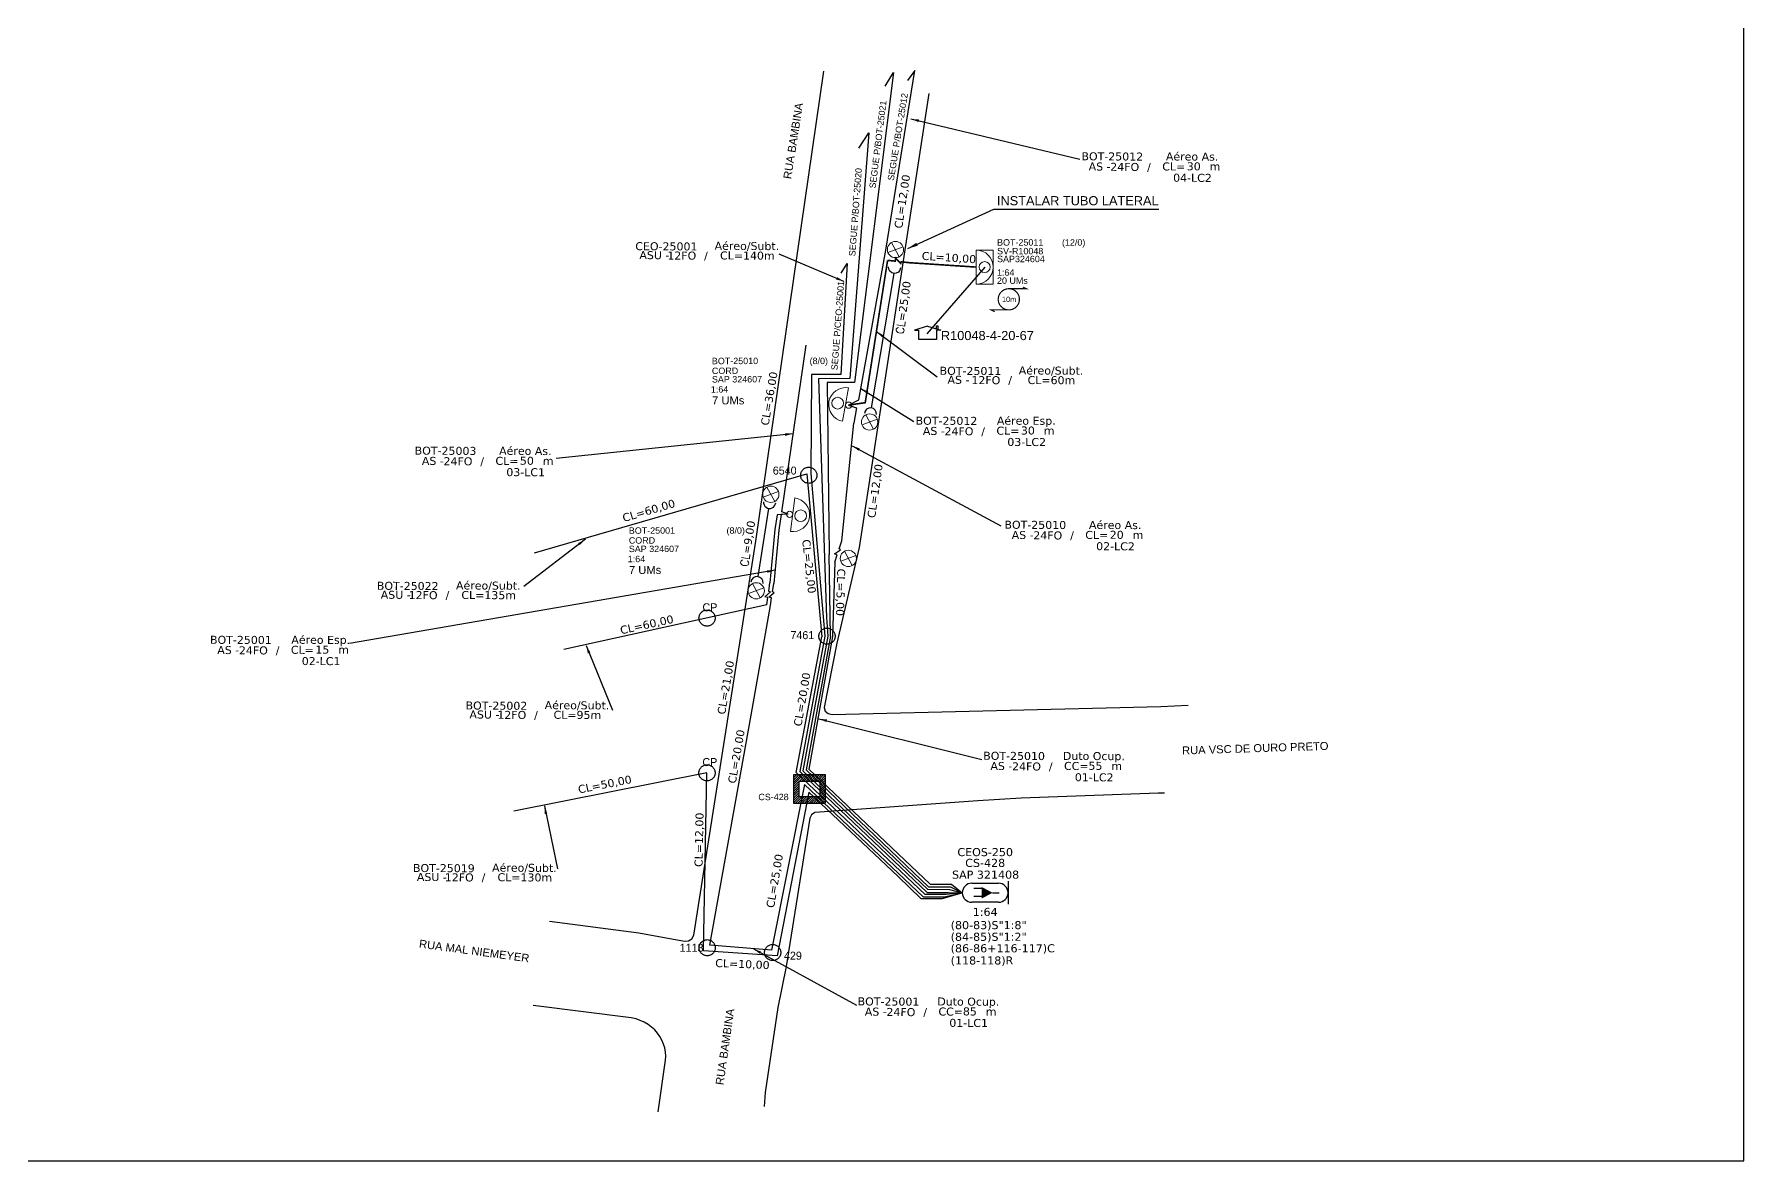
# Model space of a CAD drawing. Header units: metres. Extents: x -1286 to -445, y -500 to 94.
# Drawn here: x -872.5 to -445.1, y -499.8 to -218 of the extents above; entities that cross this region are included whole.
import ezdxf
from ezdxf.enums import TextEntityAlignment as Align

# ---------------------------------------------------------------- set-up
doc = ezdxf.new("R2010")
doc.units = ezdxf.units.M
doc.linetypes.add('PHANTOM2', pattern=[1.25, 0.625, -0.125, 0.125, -0.125, 0.125, -0.125])
for name, color, linetype in [('10.1-Caixas Subterrâneas', 5, 'Continuous'), ('20.4-CEOS', 1, 'Continuous'), ('CAP a instalar', 1, 'Continuous'), ('celulas gpon', 7, 'Continuous'), ('Folga', 1, 'Continuous'), ('label_cabos', 7, 'Continuous'), ('Legenda', 1, 'Continuous'), ('QUADRA', 7, 'Continuous'), ('Subida Lateral', 5, 'Continuous')]:
    doc.layers.add(name, color=color, linetype=linetype)
for name, color, linetype, lineweight in [('10.4-Postes', 1, 'Continuous', 0), ("20.0-LEGENDA DOS CDO'S", 1, 'Continuous', 0), ('20.1-CDO_INTERIOR', 1, 'Continuous', 0), ('20.2-CDO_POSTE', 1, 'Continuous', 5), ('20.6-CORDOALHA_SUPORTE', 7, 'Continuous', 25), ('CORDOALHA_SUPORTE', 7, 'Continuous', 25), ('Segmento Logradouro Texto', 251, 'Continuous', 0)]:
    doc.layers.add(name, color=color, linetype=linetype, lineweight=lineweight)
doc.layers.add('EXTRA', color=50, linetype='Continuous', plot=False)
doc.styles.add('ARIAL', font='arial.ttf')
doc.styles.add('DIGICADE', font='arial.ttf')
doc.styles.add('ROMANS', font='ROMANS.SHX', dxfattribs={"height": 2.5})
doc.styles.add('siredit', font='verdana.ttf')
doc.linetypes.add('FENCELINE1', pattern='A,0.25,-0.1,[133,ltypeshp.shx,S=0.1,R=0,X=-0.1,Y=0],-0.1,1', length=1.45)
doc.dimstyles.new('CC', dxfattribs={"dimtxt": 1, "dimasz": 2, "dimexe": 0.18, "dimexo": 0.0625, "dimgap": 0.09, "dimtad": 0, "dimdec": 0, "dimrnd": 1, "dimzin": 0, "dimdsep": 46, "dimtxsty": 'siredit', "dimblk": 'NONE', "dimcen": 0, "dimse1": 1, "dimse2": 1, "dimsd1": 1, "dimsd2": 1, "dimclrt": 7, "dimadec": 0, "dimazin": 0, "dimtfac": 1, "dimtdec": 0, "dimtofl": 0, "dimtmove": 0, "dimatfit": 3, "dimfxl": 0, "dimtolj": 1, "dimtzin": 0, "dimarcsym": 0})
doc.dimstyles.new('ISO-25', dxfattribs={"dimtxt": 2.5, "dimasz": 2.5, "dimexe": 1.25, "dimexo": 0.625, "dimtad": 1, "dimtxsty": 'Standard', "dimcen": 2.5, "dimadec": 0, "dimazin": 0, "dimtfac": 1, "dimtmove": 0, "dimatfit": 3, "dimfxl": 0, "dimarcsym": 0})

# ---------------------------------------------------------------- blocks, each defined once
blk = doc.blocks.new('POSTE_CELULA_9')
at = {"layer": '10.4-Postes', "color": 10}
for points in [[(-98.28, 125.14), (-100.92, 124.16)], [(-100.27, 125.89), (-98.93, 123.41)]]:
    blk.add_lwpolyline(points, dxfattribs=at)
blk.add_circle((-99.6, 124.65), 1.41, dxfattribs=at)
blk = doc.blocks.new('SURVEY_SURVEY')
for p, q in [((0, 0.0000254), (-0.0000251, 0.000018)), ((-0.0000251, 0.000018), (-0.0000173, 0.000018)), ((-0.0000172, 0), (-0.0000172, 0.0000179)), ((0.0000172, 0), (-0.0000172, 0)), ((0, 0.0000254), (0.0000251, 0.000018)), ((0.0000169, 0.0000264), (0.0000195, 0.0000264)), ((0.0000169, 0.0000205), (0.0000169, 0.0000264)), ((0.0000251, 0.000018), (0.0000172, 0.000018)), ((0.0000172, 0.000018), (0.0000172, 0)), ((0.0000195, 0.0000264), (0.0000195, 0.0000198))]:
    blk.add_line(p, q)
blk = doc.blocks.new('*X7')
at = {"color": 0, "linetype": 'Continuous'}
for p, q in [((-1.25, 0.34099), (-0.49099, 1.1)), ((-1.25, 0.517767), (-0.667767, 1.1)), ((-1.25, 0.694544), (-0.844544, 1.1)), ((-1.25, 0.87132), (-1.02132, 1.1)), ((-1.25, 1.048097), (-1.198097, 1.1)), ((-1.25, 0.164214), (-0.8035, 0.610714)), ((-1.25, -0.012563), (-0.8035, 0.433937)), ((-1.25, -0.18934), (-0.8035, 0.25716)), ((-1.25, -0.366117), (-0.8035, 0.080383)), ((-0.789214, 0.625), (-0.314214, 1.1)), ((-0.612437, 0.625), (-0.137437, 1.1)), ((-0.43566, 0.625), (0.03934, 1.1)), ((-0.258883, 0.625), (0.216117, 1.1)), ((-0.082107, 0.625), (0.392893, 1.1)), ((0.09467, 0.625), (0.56967, 1.1)), ((0.271447, 0.625), (0.746447, 1.1)), ((0.448223, 0.625), (0.923223, 1.1)), ((0.625, 0.625), (1.1, 1.1)), ((0.801777, 0.625), (1.25, 1.073223)), ((0.8035, 0.449947), (1.25, 0.896447)), ((0.8035, 0.27317), (1.25, 0.71967)), ((0.8035, 0.096393), (1.25, 0.542893)), ((0.8035, -0.080383), (1.25, 0.366117)), ((0.8035, -0.25716), (1.25, 0.18934)), ((0.8035, -0.433937), (1.25, 0.012563)), ((-1.25, -0.542893), (-0.8035, -0.096393)), ((-1.25, -0.71967), (-0.8035, -0.27317)), ((-1.25, -0.896447), (-0.8035, -0.449947)), ((-1.25, -1.073223), (-0.801777, -0.625)), ((-1.1, -1.1), (-0.625, -0.625)), ((-0.923223, -1.1), (-0.448223, -0.625)), ((-0.746447, -1.1), (-0.271447, -0.625)), ((-0.56967, -1.1), (-0.09467, -0.625)), ((-0.392893, -1.1), (0.082107, -0.625)), ((-0.216117, -1.1), (0.258883, -0.625)), ((-0.03934, -1.1), (0.43566, -0.625)), ((0.137437, -1.1), (0.612437, -0.625)), ((0.314214, -1.1), (0.789214, -0.625)), ((0.49099, -1.1), (1.25, -0.34099)), ((0.667767, -1.1), (1.25, -0.517767)), ((0.8035, -0.610714), (1.25, -0.164214)), ((0.844544, -1.1), (1.25, -0.694544)), ((1.02132, -1.1), (1.25, -0.87132)), ((1.198097, -1.1), (1.25, -1.048097))]:
    blk.add_line(p, q, dxfattribs=at)
blk = doc.blocks.new('MANHOLE_MQ')
at = {"color": 0, "linetype": 'Continuous'}
for p, q in [((0.00000623, 0.00000569), (-0.00000627, 0.00000569)), ((-0.00000627, 0.00000569), (-0.00000627, -0.00000531)), ((-0.00000404, 0.00000331), (0.00000399, 0.00000331)), ((-0.00000404, -0.00000294), (-0.00000404, 0.00000331)), ((0.00000399, 0.00000331), (0.00000399, -0.00000294)), ((0.00000623, -0.00000531), (0.00000623, 0.00000569)), ((-0.00000627, -0.00000531), (0.00000623, -0.00000531)), ((0.00000399, -0.00000294), (-0.00000404, -0.00000294)), ((0.00000399, -0.00000294), (0.00000399, -0.00000294))]:
    blk.add_line(p, q, dxfattribs=at)
at = {"color": 0, "linetype": 'Continuous', "xscale": 5e-06, "yscale": 5e-06, "zscale": 1e-05}
blk.add_blockref('*X7', (-0.00000002, 0.00000019), dxfattribs=at)
blk = doc.blocks.new('CDOE_CT_POST_DESENHO')
at = {"color": 0}
blk.add_line((2.14, 0.39), (-2.11, 0.39), dxfattribs=at)
for centre, radius in [((0.01, 1.4), 0.733), ((0.01, 0), 0.393)]:
    blk.add_circle(centre, radius, dxfattribs=at)
blk.add_arc((0.01, 0.39), 2.12, 0, 180, dxfattribs=at)
blk = doc.blocks.new('Inst CDOE-8 CAIXA DIST OPT CDOE 48F_8D C_SPL OPTAP')
at = {"layer": "20.0-LEGENDA DOS CDO'S", "color": 0}
for tag, p, style, flags in [('ID_ATIVIDADE', (0.12, 6.47), 'ARIAL', 3), ('FATOR', (7.92, 6.47), 'ARIAL', 1), ('QTDE', (0.23, -0.97), 'DIGICADE', 3)]:
    blk.add_attdef(tag, p, '', height=0.8, rotation=0.118, dxfattribs=dict(at, style=style, flags=flags))
at = {"layer": "20.0-LEGENDA DOS CDO'S", "color": 0, "style": 'ARIAL'}
for tag, p, height in [('CORDOALHA', (0.12, 4.02), 0.8), ('FID', (0.12, 5.25), 0.8), ('1:XX', (-0.01, 1.7), 0.8), ('SAP', (0.12, 2.96), 0.8), ('UMS', (0.14, 0.22), 1)]:
    blk.add_attdef(tag, p, '', height=height, rotation=0.118, dxfattribs=at)
blk.add_attdef('FIBRAS_UTILIZADAS', text='', height=0.8, rotation=0.118, dxfattribs=at).set_placement((13.48, 5.26), align=Align.CENTER)
blk = doc.blocks.new('MHMZ')
at = {"linetype": 'PHANTOM2'}
blk.add_circle((0, 0), 0.0000101, dxfattribs=at)
blk = doc.blocks.new('Inst CB DT OCUP CFOA-SM-AS-80-TS-24')
at = {"layer": 'label_cabos', "color": 0, "style": 'siredit'}
for tag, flags, p in [('ID_ATIVIDADE', 3, (1.31, 2.67)), ('FATOR', 1, (11.56, 2.55))]:
    blk.add_attdef(tag, text='', height=1, rotation=359.69, dxfattribs=dict(at, flags=flags)).set_placement(p, align=Align.MIDDLE_CENTER)
for tag, p in [('TIPO_CABO', (1.76, 0)), ('DESTINO_CABO', (3.13, 1.26)), ('CABO', (4.69, -0.05)), ('/', (7.71, -0.05)), ('LANCE', (10.91, 0)), ('TIPO_CABO', (13.11, 1.24)), ('UND', (15.96, 0)), ('FID', (13.15, -1.41))]:
    blk.add_attdef(tag, text='', height=1, rotation=359.69, dxfattribs=at).set_placement(p, align=Align.MIDDLE_CENTER)
blk.add_attdef('QTDE', (12.43, -0.47), '', height=1, rotation=359.69, dxfattribs=at)
blk = doc.blocks.new('_None')
blk = doc.blocks.new('Inst CORD ALUMINIO 4.8 MM 3F')
at = {"layer": '20.6-CORDOALHA_SUPORTE', "color": 0, "lineweight": 0, "style": 'ROMANS'}
blk.add_attdef('LANCE', text='', height=1, dxfattribs=at).set_placement((-0.54, -2.21), align=Align.RIGHT)
at = {"layer": '20.6-CORDOALHA_SUPORTE', "color": 0, "style": 'siredit'}
blk.add_attdef('QTDE', (-0.54, -2.21), '', height=1, rotation=359.69, dxfattribs=at)
at = {"layer": '20.6-CORDOALHA_SUPORTE', "color": 0, "lineweight": 0, "style": 'ROMANS'}
for tag, p, flags in [('FATOR', (-5.2, -4.44), 3), ('ID_ATIVIDADE', (-5.2, -6.67), 3), ('FID', (-5.2, -8.9), 1)]:
    blk.add_attdef(tag, p, '', height=1, dxfattribs=dict(at, flags=flags))
blk = doc.blocks.new('Inst CB ESP CFOA-SM-AS-80-TS-24')
at = {"layer": 'label_cabos', "color": 0, "style": 'siredit'}
for tag, flags, p in [('ID_ATIVIDADE', 3, (1.31, 2.67)), ('FATOR', 1, (11.56, 2.55))]:
    blk.add_attdef(tag, text='', height=1, rotation=359.69, dxfattribs=dict(at, flags=flags)).set_placement(p, align=Align.MIDDLE_CENTER)
for tag, p in [('TIPO_CABO', (1.76, 0)), ('DESTINO_CABO', (3.13, 1.26)), ('CABO', (4.69, -0.05)), ('/', (7.71, -0.05)), ('LANCE', (10.81, 0)), ('TIPO_CABO', (13.11, 1.24)), ('UND', (15.96, 0)), ('FID', (13.15, -1.41))]:
    blk.add_attdef(tag, text='', height=1, rotation=359.69, dxfattribs=at).set_placement(p, align=Align.MIDDLE_CENTER)
blk.add_attdef('QTDE', (12.43, -0.47), '', height=1, rotation=359.69, dxfattribs=at)
blk = doc.blocks.new('LEGENDA DOS CABOS')
at = {"layer": 'EXTRA', "color": 0, "style": 'siredit'}
for tag, p in [('ID', (4.6, 0.97)), ('XX', (9.03, 0.97))]:
    blk.add_attdef(tag, text='', height=0.48, rotation=359.69, dxfattribs=at).set_placement(p, align=Align.MIDDLE_CENTER)
at = {"layer": 'Legenda', "color": 0, "style": 'siredit'}
for tag, p in [('TIPO_CABO', (1.31, 0)), ('CABO', (4.69, -0.05)), ('/', (6.81, -0.05)), ('METROS', (10.03, -0.05))]:
    blk.add_attdef(tag, text='', height=0.8, rotation=359.69, dxfattribs=at).set_placement(p, align=Align.MIDDLE_CENTER)
blk = doc.blocks.new('Inst CB AS CFOA-SM-AS-80-TS-24')
at = {"layer": 'label_cabos', "color": 0, "style": 'siredit'}
for tag, flags, p in [('ID_ATIVIDADE', 3, (1.31, 2.67)), ('FATOR', 1, (11.56, 2.55))]:
    blk.add_attdef(tag, text='', height=1, rotation=359.69, dxfattribs=dict(at, flags=flags)).set_placement(p, align=Align.MIDDLE_CENTER)
for tag, p in [('TIPO_CABO', (1.76, 0)), ('DESTINO_CABO', (3.13, 1.26)), ('CABO', (4.69, -0.05)), ('/', (7.71, -0.05)), ('LANCE', (10.81, 0)), ('TIPO_CABO', (13.11, 1.24)), ('UND', (15.96, 0)), ('FID', (13.15, -1.41))]:
    blk.add_attdef(tag, text='', height=1, rotation=359.69, dxfattribs=at).set_placement(p, align=Align.MIDDLE_CENTER)
blk.add_attdef('QTDE', (12.43, -0.47), '', height=1, rotation=359.69, dxfattribs=at)
blk = doc.blocks.new('A$C07E14978')
at = {"layer": 'Folga', "color": 0, "const_width": 0.146}
blk.add_lwpolyline([(2.23, 2.92, 1.000012), (2.23, 0.28, 0.999978)], format="xyb", close=True, dxfattribs=at)
at = {"layer": 'Folga', "color": 0, "const_width": 0.137}
for points in [[(2.23, 2.92), (4.42, 2.92), (3.98, 3.13)], [(2.23, 0.28), (0.03, 0.28), (0.47, 0.06)]]:
    blk.add_lwpolyline(points, dxfattribs=at)
at = {"layer": 'Folga', "color": 0}
blk.add_text('10m', height=0.659, dxfattribs=at).set_placement((1.38, 1.27))

msp = doc.modelspace()

# ---------------------------------------------------------------- linework, layer by layer
msp.add_lwpolyline([(-1286.07, -499.81), (-445.07, -499.81), (-445.07, 94.19), (-1286.07, 94.19)], close=True)
at = {"color": 5, "const_width": 0.4}
msp.add_lwpolyline([(-659.11, -274.58), (-657.22, -274.78), (-657.09, -274.06), (-655.83, -275.37), (-655.69, -274.96), (-653.58, -275.18)], dxfattribs=at)
at = {"color": 1, "linetype": 'FENCELINE1', "ltscale": 5, "const_width": 0.4}
msp.add_lwpolyline([(-653.58, -275.18), (-636.96, -276.27)], dxfattribs=at)
at = {"color": 4}
for points in [[(-634.84, -276.27), (-649.33, -292.97)], [(-716.44, -487.59), (-714.6, -474.65), (-714.56, -473.62), (-714.63, -472.59), (-714.8, -471.58), (-715.1, -470.59), (-715.51, -469.64), (-716.02, -468.72), (-716.62, -467.86), (-717.33, -467.08), (-718.12, -466.35), (-718.99, -465.71), (-719.93, -465.16), (-720.93, -464.7), (-721.97, -464.33), (-723.2, -464.06), (-747.68, -460.97)]]:
    msp.add_lwpolyline(points, dxfattribs=at)
msp.add_lwpolyline([(-650.24, -433.74), (-644.93, -433.74)])
at = {"layer": '20.1-CDO_INTERIOR', "color": 1, "lineweight": 18}
msp.add_lwpolyline([(-632.71, -280.52), (-632.71, -272.02), (-636.96, -272.02), (-636.96, -280.52)], close=True, dxfattribs=at)
msp.add_circle((-634.84, -276.27), 1.36, dxfattribs=at)
msp.add_arc((-636.96, -276.27), 4.25, 269.9724, 89.9724, dxfattribs=at)
at = {"layer": '20.4-CEOS', "color": 5}
for p, q in [((-638.05, -430.38), (-631.37, -430.38)), ((-631.37, -435.15), (-638.05, -435.15))]:
    msp.add_line(p, q, dxfattribs=at)
msp.add_lwpolyline([(-632.87, -432.76, 0, 2.94, 0), (-635.63, -432.76, 2.94, 2.94, 0)], format="xyseb", dxfattribs=at)
for points in [[(-628.98, -429.89), (-628.98, -435.64)], [(-635.5, -431.73), (-637.53, -431.73)], [(-635.5, -433.71), (-637.53, -433.71)], [(-632.87, -432.76), (-631.26, -432.76)]]:
    msp.add_lwpolyline(points, dxfattribs=at)
for centre, start, end in [((-638.05, -432.76), 90, 270), ((-631.37, -432.76), 270, 90)]:
    msp.add_arc(centre, 2.38, start, end, dxfattribs=at)
at = {"layer": 'CAP a instalar', "color": 7, "linetype": 'FENCELINE1', "ltscale": 5}
for points in [[(-659.71, -231.01), (-657.64, -227.59), (-667.4, -305.12), (-674.2, -305.12), (-673.74, -348.19)], [(-666.32, -309.48), (-659.54, -272.02), (-652.26, -227.11), (-654.14, -229.57)], [(-666.34, -246.53), (-663.84, -242.7), (-668.51, -304.1), (-676.42, -304.25), (-674.37, -363.94), (-674.09, -368.59), (-680.26, -402.25), (-649.15, -431.85), (-643.63, -431.98), (-640.44, -432.76)], [(-670.68, -277.76), (-669.25, -275.36), (-670.81, -303.11), (-678.17, -303.11), (-678.33, -327.86), (-674.77, -368.56), (-681.02, -402.46), (-649.23, -432.66), (-643.91, -432.66), (-640.44, -432.76)], [(-684.99, -333.59), (-679.46, -295.83)], [(-668.89, -310.8), (-666.32, -309.48)], [(-747.36, -347.78), (-679.31, -328.01), (-675.51, -368.73)], [(-683.95, -338.08), (-685.58, -337.45), (-684.99, -333.59)], [(-687.27, -341.89), (-688.51, -355.27)], [(-683.95, -338.08), (-686.7, -338.21), (-687.27, -341.89)], [(-683.95, -338.08), (-685.7, -338.18), (-686.29, -342.04)], [(-686.29, -342.04), (-687.54, -355.42)], [(-673.4, -368.57), (-673.74, -348.19)], [(-689.34, -360.77), (-689.06, -358.88), (-689.78, -358.72), (-688.42, -357.52), (-688.82, -357.37), (-688.51, -355.27)], [(-688.41, -360.91), (-688.12, -359.03), (-688.83, -358.86), (-687.46, -357.67), (-687.86, -357.51), (-687.54, -355.42)], [(-689.34, -360.77), (-740.02, -371.89)], [(-650.24, -433.74), (-679.85, -405.65), (-688.17, -447.15), (-703.52, -445.9), (-693.22, -388.37), (-688.41, -360.91)], [(-640.44, -432.76), (-644.43, -433.2), (-649.74, -433.2), (-681.95, -402.66), (-675.51, -368.73)], [(-673.4, -368.58), (-679.5, -402.04), (-648.85, -431.3), (-643.39, -431.3), (-640.44, -432.76)], [(-650.8, -434.23), (-656.47, -428.73), (-678.8, -407.64), (-686.75, -448.51), (-705.15, -447.3), (-704.26, -402.77), (-752.57, -412.31)], [(-650.8, -434.23), (-645.49, -434.23), (-640.44, -432.76)], [(-650.24, -433.74), (-644.93, -433.74), (-640.44, -432.76)]]:
    msp.add_lwpolyline(points, dxfattribs=at)
at = {"layer": 'CAP a instalar', "color": 5, "linetype": 'FENCELINE1', "ltscale": 5}
for points in [[(-668.89, -310.8), (-666.91, -311.48), (-667.51, -315.34)], [(-670.58, -344.74), (-667.51, -315.34)], [(-672.29, -350.04), (-671.71, -348.22), (-672.39, -347.95), (-670.85, -346.98), (-671.22, -346.76), (-670.58, -344.74)], [(-672.29, -350.04), (-672.86, -368.65), (-678.8, -401.83), (-648.48, -430.63)], [(-648.48, -430.63), (-643.17, -430.63), (-640.44, -432.76)]]:
    msp.add_lwpolyline(points, dxfattribs=at)
at = {"layer": 'CORDOALHA_SUPORTE'}
msp.add_line((-688.85, -336.61), (-691.59, -353.7), dxfattribs=at)
for points in [[(-655.87, -276.48, -1), (-658.9, -276.17)], [(-661.88, -313.17, 1), (-664.91, -312.85)]]:
    msp.add_lwpolyline(points, format="xyb", dxfattribs=at)
msp.add_lwpolyline([(-657.54, -277.84), (-663.24, -311.49)], dxfattribs=at)
for centre, start, end in [((-688.61, -335.1), 174.1381, 354.1381), ((-691.75, -355.22), 354.1381, 174.1381)]:
    msp.add_arc(centre, 1.53, start, end, dxfattribs=at)
at = {"layer": 'QUADRA', "color": 4}
for points in [[(-743.66, -439.84), (-721.3, -442.81), (-709.87, -444.89), (-708.85, -444.82), (-708.02, -444.29), (-707.57, -443.36), (-692.07, -344.82), (-675.09, -227.24)], [(-648.84, -232.84), (-666.21, -346.37), (-671.8, -370.37), (-674.96, -386.4), (-674.68, -387.3), (-673.95, -387.95), (-672.99, -388.17), (-590.8, -386.18), (-583.94, -385.82)], [(-589.86, -407.83), (-591.44, -407.84), (-625.71, -409.1), (-636.54, -409.73), (-677.34, -412.71), (-678.15, -413.28), (-678.55, -414.13), (-684.49, -451.21), (-686.58, -461.49), (-689.69, -482.69), (-689.98, -486.23)], [(-716.44, -487.59), (-714.6, -474.65), (-714.56, -473.62), (-714.63, -472.59), (-714.8, -471.58), (-715.1, -470.59), (-715.51, -469.64), (-716.02, -468.72), (-716.62, -467.86), (-717.33, -467.08), (-718.12, -466.35), (-718.99, -465.71), (-719.93, -465.16), (-720.93, -464.7), (-721.97, -464.33), (-723.2, -464.06)]]:
    msp.add_lwpolyline(points, dxfattribs=at)
at = {"layer": 'Subida Lateral', "color": 1, "const_width": 0.4}
msp.add_lwpolyline([(-668.89, -310.8), (-664.7, -310.19), (-659.11, -274.58)], dxfattribs=at)

# ---------------------------------------------------------------- block references
at = {"xscale": 1.44, "yscale": 1.44, "zscale": 1.44}
for p in [(-513.72, -451.38), (-520.18, -494.52), (-544.87, -512.59), (-525.5, -528.63), (-548.53, -536.73)]:
    msp.add_blockref('POSTE_CELULA_9', p, dxfattribs=at)
at = {"color": 0, "lineweight": 0}
ref = msp.add_blockref('Inst CORD ALUMINIO 4.8 MM 3F', (-669.21, -356.26), dxfattribs=dict(at, xscale=1.999999999999988, yscale=1.999999999999988, zscale=1.999999999999988, rotation=82.30169314510297))
ref.add_attrib('QTDE', '25,00', (-654.38, -287.71), dxfattribs={"layer": '20.6-CORDOALHA_SUPORTE', "color": 0, "height": 2, "rotation": 81.9917, "style": 'siredit'})
ref.add_attrib('LANCE', 'CL=', dxfattribs={"layer": '20.6-CORDOALHA_SUPORTE', "color": 0, "lineweight": 0, "height": 2, "rotation": 82.3017, "style": 'ROMANS'}).set_placement((-654.38, -287.71), align=Align.RIGHT)
at = {"color": 0, "xscale": 129859.6006241754, "yscale": 129859.6006241754, "zscale": 129859.6006241753, "rotation": 359.9691839922301}
msp.add_blockref('SURVEY_SURVEY', (-649.1, -294.37), dxfattribs=at)
at = {"color": 0, "lineweight": 0}
ref = msp.add_blockref('Inst CORD ALUMINIO 4.8 MM 3F', (-705.08, -347.4), dxfattribs=dict(at, xscale=2, yscale=2, zscale=2, rotation=81.04936588620298))
ref.add_attrib('QTDE', '9,00', (-693.15, -345.9), dxfattribs={"layer": '20.6-CORDOALHA_SUPORTE', "color": 0, "height": 2, "rotation": 80.7394, "style": 'siredit'})
ref.add_attrib('LANCE', 'CL=', dxfattribs={"layer": '20.6-CORDOALHA_SUPORTE', "color": 0, "lineweight": 0, "height": 2, "rotation": 81.0494, "style": 'ROMANS'}).set_placement((-693.15, -345.9), align=Align.RIGHT)
at = {"layer": '10.1-Caixas Subterrâneas', "xscale": 200000, "yscale": 200000, "zscale": 200000}
for p in [(-678.82, -328.34), (-704.24, -364.06), (-674.26, -368.59), (-704.26, -402.77), (-704.21, -446.51), (-687.85, -447.71)]:
    msp.add_blockref('MHMZ', p, dxfattribs=at)
at = {"layer": '10.1-Caixas Subterrâneas', "color": 30, "xscale": 639575.1086223164, "yscale": 639575.1086223164, "zscale": 639575.1086223164, "rotation": 180.0000000000628}
msp.add_blockref('MANHOLE_MQ', (-678.63, -406.69), dxfattribs=at)
at = {"layer": "20.0-LEGENDA DOS CDO'S", "color": 5, "lineweight": 0, "xscale": 2, "yscale": 2, "zscale": 2}
msp.add_blockref('Inst CDOE-8 CAIXA DIST OPT CDOE 48F_8D C_SPL OPTAP', (-703.27, -311.06), dxfattribs=at).add_auto_attribs({'FID': 'BOT-25010', 'CORDOALHA': 'CORD', 'SAP': 'SAP 324607', '1:XX': '1:64', 'UMS': '7 UMs', 'FIBRAS_UTILIZADAS': '(8/0)'})
at = {"layer": "20.0-LEGENDA DOS CDO'S", "color": 7, "lineweight": 0, "xscale": 2, "yscale": 2, "zscale": 2}
msp.add_blockref('Inst CDOE-8 CAIXA DIST OPT CDOE 48F_8D C_SPL OPTAP', (-724.04, -353.48), dxfattribs=at).add_auto_attribs({'FID': 'BOT-25001', 'CORDOALHA': 'CORD', 'SAP': 'SAP 324607', '1:XX': '1:64', 'UMS': '7 UMs', 'FIBRAS_UTILIZADAS': '(8/0)'})
at = {"layer": '20.2-CDO_POSTE', "color": 5, "xscale": 2, "yscale": 2, "zscale": 2, "rotation": 79.83827793241863}
msp.add_blockref('CDOE_CT_POST_DESENHO', (-668.83, -310.82), dxfattribs=at)
at = {"layer": '20.2-CDO_POSTE', "color": 7, "xscale": -2, "yscale": 2, "zscale": 2, "rotation": 262.5946118285412}
msp.add_blockref('CDOE_CT_POST_DESENHO', (-683.61, -338.13), dxfattribs=at)
at = {"layer": 'Folga', "xscale": 2.006958307478562, "yscale": 2.006958307478562, "zscale": 2.006958307478562}
msp.add_blockref('A$C07E14978', (-633.28, -287.54), dxfattribs=at)
at = {"layer": 'label_cabos'}
ref = msp.add_blockref('Inst CB AS CFOA-SM-AS-80-TS-24', (-609.19, -251.11), dxfattribs=dict(at, xscale=2, yscale=2, zscale=2))
ref.add_attrib('DESTINO_CABO', 'BOT-25012', dxfattribs={"color": 0, "height": 2, "rotation": 359.69, "style": 'siredit'}).set_placement((-602.93, -248.59), align=Align.MIDDLE_CENTER)
ref.add_attrib('TIPO_CABO', 'Aéreo As.', dxfattribs={"color": 0, "height": 2, "rotation": 359.69, "style": 'siredit'}).set_placement((-582.98, -248.62), align=Align.MIDDLE_CENTER)
ref.add_attrib('CABO', '24FO', dxfattribs={"color": 0, "height": 2, "rotation": 359.69, "style": 'siredit'}).set_placement((-599.82, -251.21), align=Align.MIDDLE_CENTER)
ref.add_attrib('/', '/', dxfattribs={"color": 0, "height": 2, "rotation": 359.69, "style": 'siredit'}).set_placement((-593.76, -251.21), align=Align.MIDDLE_CENTER)
ref.add_attrib('TIPO_CABO', 'AS - ', dxfattribs={"color": 0, "height": 2, "rotation": 359.69, "style": 'siredit'}).set_placement((-605.67, -251.12), align=Align.MIDDLE_CENTER)
ref.add_attrib('FID', '04-LC2', dxfattribs={"color": 0, "height": 2, "rotation": 359.69, "style": 'siredit'}).set_placement((-582.9, -253.94), align=Align.MIDDLE_CENTER)
ref.add_attrib('LANCE', 'CL=', dxfattribs={"color": 0, "height": 2, "rotation": 359.69, "style": 'siredit'}).set_placement((-587.57, -251.11), align=Align.MIDDLE_CENTER)
ref.add_attrib('QTDE', '30', (-584.33, -252.06), dxfattribs={"color": 0, "height": 2, "rotation": 359.69, "style": 'siredit'})
ref.add_attrib('UND', 'm', dxfattribs={"color": 0, "height": 2, "rotation": 359.69, "style": 'siredit'}).set_placement((-577.26, -251.11), align=Align.MIDDLE_CENTER)
at = {"layer": 'label_cabos', "color": 0, "lineweight": 0}
ref = msp.add_blockref('LEGENDA DOS CABOS', (-722.89, -274.34), dxfattribs=dict(at, xscale=2, yscale=2, zscale=2))
ref.add_attrib('ID', 'CEO-25001', dxfattribs={"color": 0, "height": 2, "rotation": 359.69, "style": 'siredit'}).set_placement((-714.41, -271.08), align=Align.MIDDLE_CENTER)
ref.add_attrib('CABO', '12FO', dxfattribs={"color": 0, "height": 2, "rotation": 359.69, "style": 'siredit'}).set_placement((-710.56, -273.39), align=Align.MIDDLE_CENTER)
ref.add_attrib('METROS', 'CL=140m', dxfattribs={"color": 0, "height": 2, "rotation": 359.69, "style": 'siredit'}).set_placement((-694.17, -273.39), align=Align.MIDDLE_CENTER)
ref.add_attrib('XX', 'Aéreo/Subt.', dxfattribs={"color": 0, "height": 2, "rotation": 359.69, "style": 'siredit'}).set_placement((-694.28, -270.99), align=Align.MIDDLE_CENTER)
ref.add_attrib('/', '/', dxfattribs={"color": 0, "height": 2, "rotation": 359.69, "style": 'siredit'}).set_placement((-704.51, -273.39), align=Align.MIDDLE_CENTER)
ref.add_attrib('TIPO_CABO', 'ASU -', dxfattribs={"color": 0, "height": 2, "rotation": 359.69, "style": 'siredit'}).set_placement((-717.41, -273.29), align=Align.MIDDLE_CENTER)
ref = msp.add_blockref('LEGENDA DOS CABOS', (-646.87, -305.5), dxfattribs=dict(at, xscale=2, yscale=2, zscale=2))
ref.add_attrib('ID', 'BOT-25011', dxfattribs={"color": 0, "height": 2, "rotation": 359.69, "style": 'siredit'}).set_placement((-638.39, -302.24), align=Align.MIDDLE_CENTER)
ref.add_attrib('CABO', '12FO', dxfattribs={"color": 0, "height": 2, "rotation": 359.69, "style": 'siredit'}).set_placement((-634.54, -304.55), align=Align.MIDDLE_CENTER)
ref.add_attrib('METROS', 'CL=60m', dxfattribs={"color": 0, "height": 2, "rotation": 359.69, "style": 'siredit'}).set_placement((-618.15, -304.55), align=Align.MIDDLE_CENTER)
ref.add_attrib('XX', 'Aéreo/Subt.', dxfattribs={"color": 0, "height": 2, "rotation": 359.69, "style": 'siredit'}).set_placement((-618.25, -302.15), align=Align.MIDDLE_CENTER)
ref.add_attrib('/', '/', dxfattribs={"color": 0, "height": 2, "rotation": 359.69, "style": 'siredit'}).set_placement((-628.49, -304.55), align=Align.MIDDLE_CENTER)
ref.add_attrib('TIPO_CABO', 'AS -', dxfattribs={"color": 0, "height": 2, "rotation": 359.69, "style": 'siredit'}).set_placement((-641.39, -304.45), align=Align.MIDDLE_CENTER)
at = {"layer": 'label_cabos'}
ref = msp.add_blockref('Inst CB ESP CFOA-SM-AS-80-TS-24', (-650.65, -317.25), dxfattribs=dict(at, xscale=2, yscale=2, zscale=2, rotation=0.1315642785740531))
ref.add_attrib('DESTINO_CABO', 'BOT-25012', dxfattribs={"color": 0, "height": 2, "rotation": 359.8216, "style": 'siredit'}).set_placement((-644.39, -314.71), align=Align.MIDDLE_CENTER)
ref.add_attrib('TIPO_CABO', 'Aéreo Esp.', dxfattribs={"color": 0, "height": 2, "rotation": 359.8216, "style": 'siredit'}).set_placement((-624.44, -314.7), align=Align.MIDDLE_CENTER)
ref.add_attrib('CABO', '24FO', dxfattribs={"color": 0, "height": 2, "rotation": 359.8216, "style": 'siredit'}).set_placement((-641.27, -317.33), align=Align.MIDDLE_CENTER)
ref.add_attrib('/', '/', dxfattribs={"color": 0, "height": 2, "rotation": 359.8216, "style": 'siredit'}).set_placement((-635.22, -317.32), align=Align.MIDDLE_CENTER)
ref.add_attrib('TIPO_CABO', 'AS - ', dxfattribs={"color": 0, "height": 2, "rotation": 359.8216, "style": 'siredit'}).set_placement((-647.12, -317.25), align=Align.MIDDLE_CENTER)
ref.add_attrib('FID', '03-LC2', dxfattribs={"color": 0, "height": 2, "rotation": 359.8216, "style": 'siredit'}).set_placement((-624.34, -320.02), align=Align.MIDDLE_CENTER)
ref.add_attrib('LANCE', 'CL=', dxfattribs={"color": 0, "height": 2, "rotation": 359.8216, "style": 'siredit'}).set_placement((-629.03, -317.2), align=Align.MIDDLE_CENTER)
ref.add_attrib('QTDE', '30', (-625.79, -318.14), dxfattribs={"color": 0, "height": 2, "rotation": 359.8216, "style": 'siredit'})
ref.add_attrib('UND', 'm', dxfattribs={"color": 0, "height": 2, "rotation": 359.8216, "style": 'siredit'}).set_placement((-618.72, -317.17), align=Align.MIDDLE_CENTER)
ref = msp.add_blockref('Inst CB AS CFOA-SM-AS-80-TS-24', (-775.89, -324.74), dxfattribs=dict(at, xscale=2, yscale=2, zscale=2))
ref.add_attrib('DESTINO_CABO', 'BOT-25003', dxfattribs={"color": 0, "height": 2, "rotation": 359.69, "style": 'siredit'}).set_placement((-769.62, -322.21), align=Align.MIDDLE_CENTER)
ref.add_attrib('TIPO_CABO', 'Aéreo As.', dxfattribs={"color": 0, "height": 2, "rotation": 359.69, "style": 'siredit'}).set_placement((-749.67, -322.25), align=Align.MIDDLE_CENTER)
ref.add_attrib('CABO', '24FO', dxfattribs={"color": 0, "height": 2, "rotation": 359.69, "style": 'siredit'}).set_placement((-766.51, -324.84), align=Align.MIDDLE_CENTER)
ref.add_attrib('/', '/', dxfattribs={"color": 0, "height": 2, "rotation": 359.69, "style": 'siredit'}).set_placement((-760.46, -324.84), align=Align.MIDDLE_CENTER)
ref.add_attrib('TIPO_CABO', 'AS - ', dxfattribs={"color": 0, "height": 2, "rotation": 359.69, "style": 'siredit'}).set_placement((-772.36, -324.75), align=Align.MIDDLE_CENTER)
ref.add_attrib('FID', '03-LC1', dxfattribs={"color": 0, "height": 2, "rotation": 359.69, "style": 'siredit'}).set_placement((-749.59, -327.57), align=Align.MIDDLE_CENTER)
ref.add_attrib('LANCE', 'CL=', dxfattribs={"color": 0, "height": 2, "rotation": 359.69, "style": 'siredit'}).set_placement((-754.27, -324.74), align=Align.MIDDLE_CENTER)
ref.add_attrib('QTDE', '50', (-751.03, -325.69), dxfattribs={"color": 0, "height": 2, "rotation": 359.69, "style": 'siredit'})
ref.add_attrib('UND', 'm', dxfattribs={"color": 0, "height": 2, "rotation": 359.69, "style": 'siredit'}).set_placement((-743.96, -324.74), align=Align.MIDDLE_CENTER)
ref = msp.add_blockref('Inst CB AS CFOA-SM-AS-80-TS-24', (-628.44, -343.27), dxfattribs=dict(at, xscale=2, yscale=2, zscale=2))
ref.add_attrib('DESTINO_CABO', 'BOT-25010', dxfattribs={"color": 0, "height": 2, "rotation": 359.69, "style": 'siredit'}).set_placement((-622.18, -340.74), align=Align.MIDDLE_CENTER)
ref.add_attrib('TIPO_CABO', 'Aéreo As.', dxfattribs={"color": 0, "height": 2, "rotation": 359.69, "style": 'siredit'}).set_placement((-602.22, -340.78), align=Align.MIDDLE_CENTER)
ref.add_attrib('CABO', '24FO', dxfattribs={"color": 0, "height": 2, "rotation": 359.69, "style": 'siredit'}).set_placement((-619.07, -343.37), align=Align.MIDDLE_CENTER)
ref.add_attrib('/', '/', dxfattribs={"color": 0, "height": 2, "rotation": 359.69, "style": 'siredit'}).set_placement((-613.01, -343.37), align=Align.MIDDLE_CENTER)
ref.add_attrib('TIPO_CABO', 'AS - ', dxfattribs={"color": 0, "height": 2, "rotation": 359.69, "style": 'siredit'}).set_placement((-624.91, -343.28), align=Align.MIDDLE_CENTER)
ref.add_attrib('FID', '02-LC2', dxfattribs={"color": 0, "height": 2, "rotation": 359.69, "style": 'siredit'}).set_placement((-602.14, -346.1), align=Align.MIDDLE_CENTER)
ref.add_attrib('LANCE', 'CL=', dxfattribs={"color": 0, "height": 2, "rotation": 359.69, "style": 'siredit'}).set_placement((-606.82, -343.27), align=Align.MIDDLE_CENTER)
ref.add_attrib('QTDE', '20', (-603.58, -344.22), dxfattribs={"color": 0, "height": 2, "rotation": 359.69, "style": 'siredit'})
ref.add_attrib('UND', 'm', dxfattribs={"color": 0, "height": 2, "rotation": 359.69, "style": 'siredit'}).set_placement((-596.51, -343.27), align=Align.MIDDLE_CENTER)
at = {"layer": 'label_cabos', "color": 0, "lineweight": 0}
ref = msp.add_blockref('LEGENDA DOS CABOS', (-787.55, -359.27), dxfattribs=dict(at, xscale=2, yscale=2, zscale=2))
ref.add_attrib('ID', 'BOT-25022', dxfattribs={"color": 0, "height": 2, "rotation": 359.69, "style": 'siredit'}).set_placement((-779.07, -356.01), align=Align.MIDDLE_CENTER)
ref.add_attrib('CABO', '12FO', dxfattribs={"color": 0, "height": 2, "rotation": 359.69, "style": 'siredit'}).set_placement((-775.22, -358.32), align=Align.MIDDLE_CENTER)
ref.add_attrib('METROS', 'CL=135m', dxfattribs={"color": 0, "height": 2, "rotation": 359.69, "style": 'siredit'}).set_placement((-758.83, -358.32), align=Align.MIDDLE_CENTER)
ref.add_attrib('XX', 'Aéreo/Subt.', dxfattribs={"color": 0, "height": 2, "rotation": 359.69, "style": 'siredit'}).set_placement((-758.93, -355.93), align=Align.MIDDLE_CENTER)
ref.add_attrib('/', '/', dxfattribs={"color": 0, "height": 2, "rotation": 359.69, "style": 'siredit'}).set_placement((-769.16, -358.32), align=Align.MIDDLE_CENTER)
ref.add_attrib('TIPO_CABO', 'ASU -', dxfattribs={"color": 0, "height": 2, "rotation": 359.69, "style": 'siredit'}).set_placement((-782.07, -358.23), align=Align.MIDDLE_CENTER)
at = {"layer": 'label_cabos'}
ref = msp.add_blockref('Inst CB ESP CFOA-SM-AS-80-TS-24', (-827.03, -372.05), dxfattribs=dict(at, xscale=2, yscale=2, zscale=2, rotation=0.1315642785740531))
ref.add_attrib('DESTINO_CABO', 'BOT-25001', dxfattribs={"color": 0, "height": 2, "rotation": 359.8216, "style": 'siredit'}).set_placement((-820.78, -369.51), align=Align.MIDDLE_CENTER)
ref.add_attrib('TIPO_CABO', 'Aéreo Esp.', dxfattribs={"color": 0, "height": 2, "rotation": 359.8216, "style": 'siredit'}).set_placement((-800.82, -369.5), align=Align.MIDDLE_CENTER)
ref.add_attrib('CABO', '24FO', dxfattribs={"color": 0, "height": 2, "rotation": 359.8216, "style": 'siredit'}).set_placement((-817.66, -372.13), align=Align.MIDDLE_CENTER)
ref.add_attrib('/', '/', dxfattribs={"color": 0, "height": 2, "rotation": 359.8216, "style": 'siredit'}).set_placement((-811.6, -372.12), align=Align.MIDDLE_CENTER)
ref.add_attrib('TIPO_CABO', 'AS - ', dxfattribs={"color": 0, "height": 2, "rotation": 359.8216, "style": 'siredit'}).set_placement((-823.51, -372.05), align=Align.MIDDLE_CENTER)
ref.add_attrib('FID', '02-LC1', dxfattribs={"color": 0, "height": 2, "rotation": 359.8216, "style": 'siredit'}).set_placement((-800.73, -374.82), align=Align.MIDDLE_CENTER)
ref.add_attrib('LANCE', 'CL=', dxfattribs={"color": 0, "height": 2, "rotation": 359.8216, "style": 'siredit'}).set_placement((-805.41, -372), align=Align.MIDDLE_CENTER)
ref.add_attrib('QTDE', '15', (-802.17, -372.94), dxfattribs={"color": 0, "height": 2, "rotation": 359.8216, "style": 'siredit'})
ref.add_attrib('UND', 'm', dxfattribs={"color": 0, "height": 2, "rotation": 359.8216, "style": 'siredit'}).set_placement((-795.1, -371.98), align=Align.MIDDLE_CENTER)
at = {"layer": 'label_cabos', "color": 0, "lineweight": 0}
ref = msp.add_blockref('LEGENDA DOS CABOS', (-765.38, -389.22), dxfattribs=dict(at, xscale=2, yscale=2, zscale=2))
ref.add_attrib('ID', 'BOT-25002', dxfattribs={"color": 0, "height": 2, "rotation": 359.69, "style": 'siredit'}).set_placement((-756.9, -385.96), align=Align.MIDDLE_CENTER)
ref.add_attrib('CABO', '12FO', dxfattribs={"color": 0, "height": 2, "rotation": 359.69, "style": 'siredit'}).set_placement((-753.05, -388.27), align=Align.MIDDLE_CENTER)
ref.add_attrib('METROS', 'CL=95m', dxfattribs={"color": 0, "height": 2, "rotation": 359.69, "style": 'siredit'}).set_placement((-736.66, -388.27), align=Align.MIDDLE_CENTER)
ref.add_attrib('XX', 'Aéreo/Subt.', dxfattribs={"color": 0, "height": 2, "rotation": 359.69, "style": 'siredit'}).set_placement((-736.76, -385.87), align=Align.MIDDLE_CENTER)
ref.add_attrib('/', '/', dxfattribs={"color": 0, "height": 2, "rotation": 359.69, "style": 'siredit'}).set_placement((-747, -388.27), align=Align.MIDDLE_CENTER)
ref.add_attrib('TIPO_CABO', 'ASU -', dxfattribs={"color": 0, "height": 2, "rotation": 359.69, "style": 'siredit'}).set_placement((-759.9, -388.18), align=Align.MIDDLE_CENTER)
ref = msp.add_blockref('Inst CB DT OCUP CFOA-SM-AS-80-TS-24', (-633.75, -401.05), dxfattribs=dict(at, xscale=2, yscale=2, zscale=2))
ref.add_attrib('DESTINO_CABO', 'BOT-25010', dxfattribs={"color": 0, "height": 2, "rotation": 359.69, "style": 'siredit'}).set_placement((-627.49, -398.53), align=Align.MIDDLE_CENTER)
ref.add_attrib('CABO', '24FO', dxfattribs={"color": 0, "height": 2, "rotation": 359.69, "style": 'siredit'}).set_placement((-624.38, -401.16), align=Align.MIDDLE_CENTER)
ref.add_attrib('TIPO_CABO', 'Duto Ocup.', dxfattribs={"color": 0, "height": 2, "rotation": 359.69, "style": 'siredit'}).set_placement((-607.54, -398.56), align=Align.MIDDLE_CENTER)
ref.add_attrib('/', '/', dxfattribs={"color": 0, "height": 2, "rotation": 359.69, "style": 'siredit'}).set_placement((-618.33, -401.16), align=Align.MIDDLE_CENTER)
ref.add_attrib('TIPO_CABO', 'AS - ', dxfattribs={"color": 0, "height": 2, "rotation": 359.69, "style": 'siredit'}).set_placement((-630.23, -401.06), align=Align.MIDDLE_CENTER)
ref.add_attrib('FID', '01-LC2', dxfattribs={"color": 0, "height": 2, "rotation": 359.69, "style": 'siredit'}).set_placement((-607.46, -403.88), align=Align.MIDDLE_CENTER)
ref.add_attrib('LANCE', 'CC=', dxfattribs={"color": 0, "height": 2, "rotation": 359.69, "style": 'siredit'}).set_placement((-611.94, -401.05), align=Align.MIDDLE_CENTER)
ref.add_attrib('QTDE', '55', (-608.9, -402), dxfattribs={"color": 0, "height": 2, "rotation": 359.69, "style": 'siredit'})
ref.add_attrib('UND', 'm', dxfattribs={"color": 0, "height": 2, "rotation": 359.69, "style": 'siredit'}).set_placement((-601.83, -401.05), align=Align.MIDDLE_CENTER)
ref = msp.add_blockref('LEGENDA DOS CABOS', (-778.52, -429.86), dxfattribs=dict(at, xscale=2, yscale=2, zscale=2))
ref.add_attrib('ID', 'BOT-25019', dxfattribs={"color": 0, "height": 2, "rotation": 359.69, "style": 'siredit'}).set_placement((-770.04, -426.6), align=Align.MIDDLE_CENTER)
ref.add_attrib('CABO', '12FO', dxfattribs={"color": 0, "height": 2, "rotation": 359.69, "style": 'siredit'}).set_placement((-766.19, -428.91), align=Align.MIDDLE_CENTER)
ref.add_attrib('METROS', 'CL=130m', dxfattribs={"color": 0, "height": 2, "rotation": 359.69, "style": 'siredit'}).set_placement((-749.8, -428.91), align=Align.MIDDLE_CENTER)
ref.add_attrib('XX', 'Aéreo/Subt.', dxfattribs={"color": 0, "height": 2, "rotation": 359.69, "style": 'siredit'}).set_placement((-749.91, -426.51), align=Align.MIDDLE_CENTER)
ref.add_attrib('/', '/', dxfattribs={"color": 0, "height": 2, "rotation": 359.69, "style": 'siredit'}).set_placement((-760.14, -428.91), align=Align.MIDDLE_CENTER)
ref.add_attrib('TIPO_CABO', 'ASU -', dxfattribs={"color": 0, "height": 2, "rotation": 359.69, "style": 'siredit'}).set_placement((-773.04, -428.82), align=Align.MIDDLE_CENTER)
ref = msp.add_blockref('Inst CB DT OCUP CFOA-SM-AS-80-TS-24', (-665.15, -462.48), dxfattribs=dict(at, xscale=2, yscale=2, zscale=2))
ref.add_attrib('DESTINO_CABO', 'BOT-25001', dxfattribs={"color": 0, "height": 2, "rotation": 359.69, "style": 'siredit'}).set_placement((-658.89, -459.96), align=Align.MIDDLE_CENTER)
ref.add_attrib('CABO', '24FO', dxfattribs={"color": 0, "height": 2, "rotation": 359.69, "style": 'siredit'}).set_placement((-655.78, -462.59), align=Align.MIDDLE_CENTER)
ref.add_attrib('TIPO_CABO', 'Duto Ocup.', dxfattribs={"color": 0, "height": 2, "rotation": 359.69, "style": 'siredit'}).set_placement((-638.93, -459.99), align=Align.MIDDLE_CENTER)
ref.add_attrib('/', '/', dxfattribs={"color": 0, "height": 2, "rotation": 359.69, "style": 'siredit'}).set_placement((-649.72, -462.59), align=Align.MIDDLE_CENTER)
ref.add_attrib('TIPO_CABO', 'AS - ', dxfattribs={"color": 0, "height": 2, "rotation": 359.69, "style": 'siredit'}).set_placement((-661.63, -462.49), align=Align.MIDDLE_CENTER)
ref.add_attrib('FID', '01-LC1', dxfattribs={"color": 0, "height": 2, "rotation": 359.69, "style": 'siredit'}).set_placement((-638.85, -465.31), align=Align.MIDDLE_CENTER)
ref.add_attrib('LANCE', 'CC=', dxfattribs={"color": 0, "height": 2, "rotation": 359.69, "style": 'siredit'}).set_placement((-643.33, -462.48), align=Align.MIDDLE_CENTER)
ref.add_attrib('QTDE', '85', (-640.29, -463.43), dxfattribs={"color": 0, "height": 2, "rotation": 359.69, "style": 'siredit'})
ref.add_attrib('UND', 'm', dxfattribs={"color": 0, "height": 2, "rotation": 359.69, "style": 'siredit'}).set_placement((-633.22, -462.48), align=Align.MIDDLE_CENTER)

# ---------------------------------------------------------------- texts
at = {"color": 2, "style": 'ARIAL'}
msp.add_text('INSTALAR TUBO LATERAL', height=2.2836, dxfattribs=at).set_placement((-631.77, -260.81))
at = {"color": 0, "style": 'ARIAL'}
msp.add_text('R10048-4-20-67', height=2.2836, dxfattribs=at).set_placement((-645.78, -294.53))
at = {"layer": '10.1-Caixas Subterrâneas'}
for s, p in [('6540', (-687.81, -328.17)), ('CP', (-705.38, -362.36)), ('7461', (-683.4, -369.33)), ('CP', (-705.4, -401.07)), ('1113', (-711.09, -447.51)), ('429', (-685.01, -449.5))]:
    msp.add_text(s, height=2, dxfattribs=at).set_placement(p)
at = {"layer": '10.1-Caixas Subterrâneas', "color": 30, "style": 'ARIAL'}
msp.add_text('CS-428', height=1.6, dxfattribs=at).set_placement((-691.42, -409.6))
at = {"layer": "20.0-LEGENDA DOS CDO'S", "color": 7, "style": 'ARIAL'}
msp.add_text('SEGUE P/BOT-25012', height=1.6, rotation=80.7735, dxfattribs=at).set_placement((-656.58, -243.7), align=Align.MIDDLE_CENTER)
at = {"layer": "20.0-LEGENDA DOS CDO'S", "color": 1, "style": 'ARIAL'}
msp.add_text('            (12/0)', height=1.6, rotation=359.9724, dxfattribs=at).set_placement((-616.32, -270.9), align=Align.CENTER)
for s, p in [('SV-R10048', (-631.74, -273.07)), ('SAP324604', (-631.74, -275.04)), ('BOT-25011', (-631.74, -270.89)), ('1:64', (-631.76, -278.43)), ('20 UMs', (-631.76, -280.46))]:
    msp.add_text(s, height=1.6, rotation=359.9724, dxfattribs=at).set_placement(p)
at = {"layer": "20.0-LEGENDA DOS CDO'S", "color": 7, "style": 'ARIAL'}
msp.add_text('SEGUE P/CEO-25001', height=1.6, rotation=85.666, dxfattribs=at).set_placement((-671.63, -302.11))
at = {"layer": "20.0-LEGENDA DOS CDO'S", "color": 7, "char_height": 1.6, "width": 61.5986, "attachment_point": 5, "style": 'ARIAL'}
for s, insert, rotation in [('SEGUE P/BOT-25021', (-661.52, -245.61), 82.8209), ('SEGUE P/BOT-25020', (-667.15, -262.52), 85.666)]:
    msp.add_mtext(s, dxfattribs=dict(at, insert=insert, rotation=rotation))
at = {"layer": '20.4-CEOS', "color": 5, "style": 'siredit'}
for s, p in [('CEOS-250', (-634.71, -421.58)), ('SAP 321408', (-634.61, -427.22)), ('CS-428', (-634.71, -424.28)), ('1:64', (-634.71, -436.54))]:
    msp.add_text(s, height=2.019, dxfattribs=at).set_placement(p, align=Align.TOP_CENTER)
for s, height, p in [('(80-83)S"1:8"', 2.0194, (-643.34, -441.86)), ('(84-85)S"1:2"', 2.0194, (-643.34, -444.78)), ('(86-86+116-117)C', 2.0194, (-643.34, -447.66)), ('(118-118)R', 2.019, (-643.34, -450.7))]:
    msp.add_text(s, height=height, dxfattribs=at).set_placement(p)
at = {"layer": 'celulas gpon', "style": 'siredit'}
for s, rotation, p in [('CL=12,00', 81.4439, (-655.48, -266.73)), ('CL=10,00', 356.2309, (-650.62, -274.43)), ('CL=36,00', 80.3785, (-688.87, -316.02)), ('CL=12,00', 81.8461, (-662.23, -339.15)), ('CL=60,00', 16.464, (-725.05, -340.05)), ('CL=25,00', 276.4006, (-680.47, -344.48)), ('CL=5,00', 268.265, (-671.67, -351.66)), ('CL=60,00', 12.4072, (-725.73, -368.13)), ('CL=21,00', 80.3785, (-699.73, -388.29)), ('CL=20,00', 80.3785, (-680.65, -391.26)), ('CL=20,00', 80.3785, (-697.08, -405.55)), ('CL=50,00', 11.2116, (-736.28, -407.94)), ('CL=12,00', 88.8715, (-705.38, -426.33)), ('CL=25,00', 80.3785, (-687.51, -436.67)), ('CL=10,00', 357.7111, (-702.23, -451.31))]:
    msp.add_text(s, height=2, rotation=rotation, dxfattribs=at).set_placement(p)
at = {"layer": 'Segmento Logradouro Texto', "color": 5, "linetype": 'Continuous', "char_height": 2, "attachment_point": 1, "style": 'ARIAL'}
for s, insert, width, rotation in [('\\fArial|b0|i0|c0|p34;\\W1.0000000000;\\T1.0000000000;\\o\\lRUA BAMBINA', (-685.21, -254.05), 19.8158, 80.9751), ('\\fArial|b0|i0|c0|p34;\\W1.0000000000;\\T1.0000000000;\\o\\lRUA VSC DE OURO PRETO', (-585.54, -396.19), 37.1937, 1.8471), ('\\fArial|b0|i0|c0|p34;\\W1.0000000000;\\T1.0000000000;\\o\\lRUA MAL NIEMEYER', (-776.08, -444.46), 28.3465, 352.3079), ('\\fArial|b0|i0|c0|p34;\\W1.0000000000;\\T1.0000000000;\\o\\lRUA BAMBINA', (-702.15, -480.67), 19.8158, 81.7868)]:
    msp.add_mtext(s, dxfattribs=dict(at, insert=insert, width=width, rotation=rotation))

# ---------------------------------------------------------------- leaders
at = {"color": 2}
msp.add_leader([(-654.03, -271.61), (-632.59, -261.8), (-591.29, -261.8)], dimstyle='ISO-25', override={"dimgap": 0.625, "dimtad": 0}, dxfattribs=at)
at = {"layer": 'label_cabos'}
for points in [[(-653.27, -239.22), (-611.06, -249.31)], [(-670.02, -279.85), (-686.24, -273.04)], [(-661.9, -292.39), (-646.69, -303.75)], [(-665.8, -306.62), (-652.53, -314.87)], [(-682.76, -317.95), (-741.94, -324.11)], [(-667.98, -320.96), (-630.81, -341.02)], [(-734.65, -344.33), (-750.07, -356.2)], [(-687.23, -352.07), (-793.61, -370.38)], [(-734.49, -370.89), (-727.89, -387.09)], [(-676.28, -389.25), (-635.51, -399.43)], [(-744.91, -411.05), (-741.67, -426.76)], [(-692.64, -446.79), (-666.91, -460.86)]]:
    msp.add_leader(points, dimstyle='CC', override={"dimgap": 0.09, "dimtad": 0}, dxfattribs=at)

doc.saveas('drawing.dxf')
